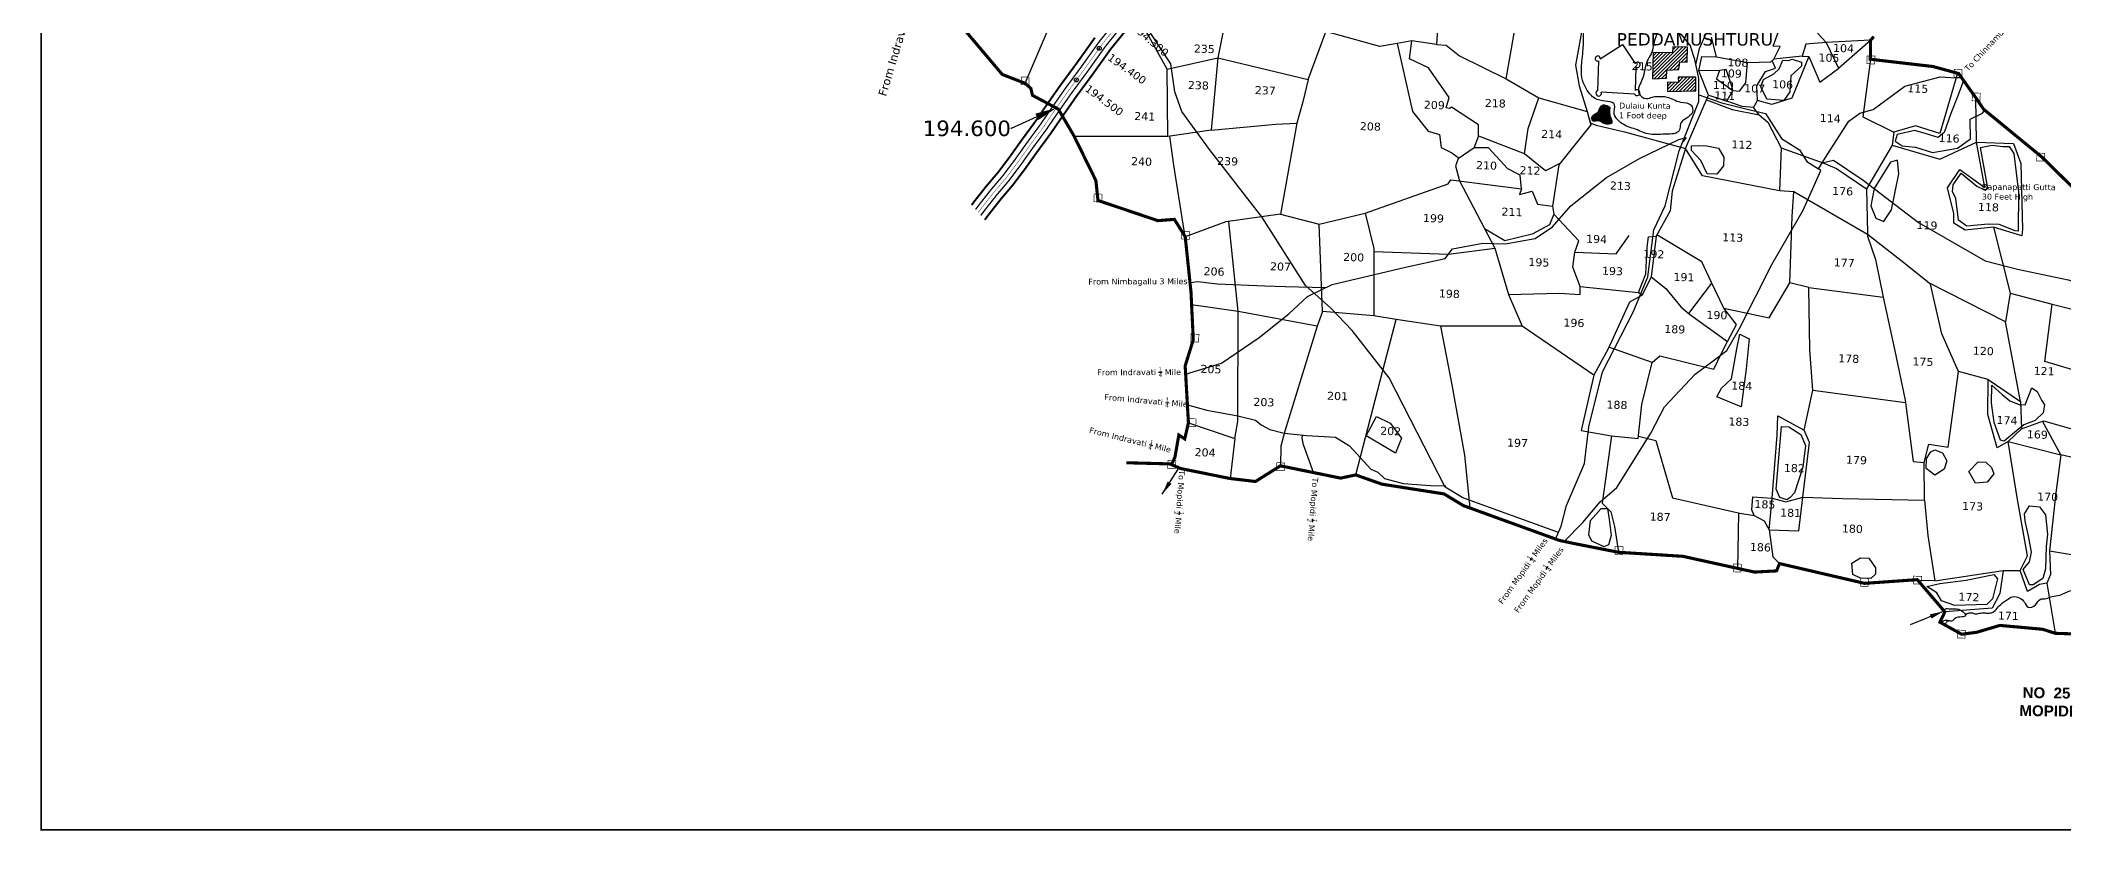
# Model space of a CAD drawing. Header units: inches. Extents: x 739758 to 748078, y 1645904 to 1651338.
# Drawn here: x 739758 to 744959, y 1645904 to 1647935 of the extents above; entities that cross this region are included whole.
import ezdxf
from ezdxf import colors
from ezdxf.entities.mleader import LeaderData, LeaderLine
from ezdxf.enums import TextEntityAlignment as Align
from ezdxf.math import Vec2, Vec3

# ---------------------------------------------------------------- set-up
doc = ezdxf.new("R2010")
doc.units = ezdxf.units.IN
doc.header["$MEASUREMENT"] = 0
doc.header["$PDMODE"] = 32
doc.header["$PDSIZE"] = 10
doc.linetypes.add('ACAD_ISO02W100', pattern=[15, 12, -3])
doc.linetypes.add('HIDDEN2', pattern=[0.1875, 0.125, -0.0625])
for name, color, linetype in [('CANAL1', 1, 'Continuous'), ('CSMark', 72, 'Continuous'), ('HILL', 223, 'Continuous'), ('PLOT', 7, 'Continuous'), ('PLOT NO', 7, 'Continuous'), ('ROADS', 6, 'Continuous'), ('stream', 4, 'Continuous'), ('TANKS-STREAM', 4, 'Continuous'), ('VILLAGE', 30, 'Continuous'), ('VILLAGE BOUNDRY', 5, 'Continuous'), ('VILLAGE STONES', 240, 'Continuous')]:
    doc.layers.add(name, color=color, linetype=linetype)
doc.styles.get("Standard").update_dxf_attribs({"font": 'verdana_0.ttf'})
doc.dimstyles.get("Standard").update_dxf_attribs({"dimtxt": 0.18, "dimasz": 35, "dimexe": 0.18, "dimexo": 0.0625, "dimgap": 0.09, "dimtad": 0, "dimtih": 1, "dimtoh": 1, "dimdec": 4, "dimzin": 0, "dimdsep": 46, "dimtxsty": 'Standard', "dimcen": 0.09, "dimadec": 0, "dimazin": 0, "dimtfac": 1, "dimtdec": 4, "dimtofl": 0, "dimtmove": 0, "dimatfit": 3, "dimfxl": 0, "dimtolj": 1, "dimtzin": 0, "dimarcsym": 0})

msp = doc.modelspace()

# ---------------------------------------------------------------- hatches: boundary and pattern name
at = {"layer": 'stream'}
h = msp.add_hatch(dxfattribs=at)
h.set_pattern_fill('ANSI31', color=256, scale=20, style=0)
edge = h.paths.add_edge_path()
edge.add_spline(control_points=[(743745.6, 1647734), (743746.7, 1647737.4), (743749.5, 1647746.2), (743763.9, 1647748.4), (743765.2, 1647760.9), (743770.4, 1647765.9), (743778.1, 1647772), (743784.7, 1647766.6), (743793.9, 1647763.8), (743790.5, 1647755.4), (743791.6, 1647748.6), (743792.4, 1647741.1), (743795.6, 1647734.7), (743797.3, 1647728.7), (743799, 1647720.8), (743787.6, 1647719.7), (743777.3, 1647719.5), (743769, 1647728.2), (743759, 1647728.6), (743747.9, 1647725.6), (743746.7, 1647732.3), (743746.2, 1647734.9)], knot_values=[0, 0, 0, 0, 10.202386, 26.484492, 33.158618, 44.746459, 47.761311, 61.03143, 65.060048, 73.599193, 80.743042, 87.196646, 95.641911, 101.631518, 107.070782, 115.617121, 127.7962, 139.16977, 147.593401, 158.470819, 165.391292, 165.391292, 165.391292, 165.391292], degree=3, periodic=0)
at = {"layer": 'VILLAGE'}
h = msp.add_hatch(dxfattribs=at)
h.set_pattern_fill('ANSI31', color=256, scale=50, style=0)
h.paths.add_polyline_path([(743972.6, 1647880.3), (743990.9, 1647879.4), (743992.4, 1647917.9), (743954.7, 1647918.5), (743953.2, 1647903.2), (743904, 1647904.1), (743902.2, 1647836.1), (743938.2, 1647838.2), (743939.1, 1647858.8), (743970.3, 1647859.9)])
h.paths.add_polyline_path([(744013.6, 1647840.8), (743968.5, 1647840.4), (743968.9, 1647826.8), (743940.7, 1647827.5), (743940.4, 1647803.8), (744014, 1647805.3)])

# ---------------------------------------------------------------- linework, layer by layer
at = {"color": 3}
for p in [(742479.7, 1647914.6), (742421.1, 1647833.5)]:
    msp.add_point(p, dxfattribs=at)
at = {"layer": 'CANAL1', "color": 5, "const_width": 3.5}
for points in [[(742518.5, 1647979.9), (742480.6, 1647933), (742432.8, 1647866.2), (742391.2, 1647809.8), (742353.2, 1647755.3), (742326, 1647715.6), (742292.7, 1647670.5), (742262.3, 1647627.6), (742243.6, 1647602.9), (742231.4, 1647586.6), (742200.6, 1647550.4), (742169.9, 1647511.4), (742161.7, 1647500.5)], [(742175.2, 1647485.2), (742185.7, 1647499.2), (742216.1, 1647537.8), (742247, 1647574.1), (742259.6, 1647590.9), (742278.4, 1647615.8), (742308.9, 1647658.8), (742342.3, 1647704), (742369.6, 1647743.9), (742407.4, 1647798.1), (742449, 1647854.4), (742496.5, 1647920.9), (742533.8, 1647967)]]:
    msp.add_lwpolyline(points, dxfattribs=at)
at = {"layer": 'CANAL1', "color": 1, "const_width": 5}
for points in [[(742468.6, 1647942.1), (742420.7, 1647875), (742379, 1647818.5), (742340.8, 1647763.8), (742313.8, 1647724.3), (742280.6, 1647679.3), (742250.1, 1647636.5), (742231.7, 1647611.9), (742219.7, 1647596), (742189, 1647559.9), (742158, 1647520.6), (742151.5, 1647511.9)], [(742545.3, 1647957.4), (742508.4, 1647911.8), (742461.1, 1647845.6), (742419.6, 1647789.4), (742382, 1647735.4), (742354.6, 1647695.3), (742321.1, 1647650), (742290.5, 1647607), (742271.6, 1647581.9), (742258.7, 1647564.7), (742227.7, 1647528.3), (742197.6, 1647490.1), (742185.3, 1647473.7)]]:
    msp.add_lwpolyline(points, dxfattribs=at)
at = {"layer": 'CANAL1', "color": 1, "linetype": 'HIDDEN2', "ltscale": 100, "const_width": 1}
msp.add_lwpolyline([(742526.2, 1647973.4), (742488.5, 1647927), (742440.9, 1647860.3), (742399.3, 1647804), (742361.4, 1647749.6), (742334.2, 1647709.8), (742300.8, 1647664.7), (742270.3, 1647621.7), (742251.6, 1647596.9), (742239.2, 1647580.4), (742208.3, 1647544.1), (742177.8, 1647505.3), (742168.4, 1647492.8)], dxfattribs=at)
at = {"layer": 'CSMark', "color": 5, "const_width": 3.91}
msp.add_lwpolyline([(739759.5, 1651139.4), (748075.2, 1651139.4), (748075.2, 1645906.1), (739759.5, 1645906.1)], close=True, dxfattribs=at)
at = {"layer": 'HILL'}
for points in [[(744180.9, 1647816.1), (744187.7, 1647835), (744214.5, 1647849), (744227.8, 1647861.9), (744237.3, 1647884.2), (744251.7, 1647883.7), (744261.6, 1647887), (744285.5, 1647879.5), (744285.1, 1647869.2), (744257.5, 1647843.9), (744255.1, 1647803.3), (744240, 1647780.2), (744196.3, 1647784.2), (744180.9, 1647816.1)], [(744701.7, 1647832.3), (744687.6, 1647792.7), (744669.1, 1647747), (744652, 1647698.7), (744636.6, 1647685.3), (744603.6, 1647695.5), (744576.5, 1647703.8), (744531.4, 1647693.5)], [(744531.4, 1647693.5), (744526.1, 1647675.7), (744543.8, 1647664.3), (744578.6, 1647660.5), (744622.4, 1647646.7), (744686.1, 1647658.4), (744719.4, 1647682.5), (744718.5, 1647733), (744750.5, 1647747.8), (744756.8, 1647755.5)], [(744002.8, 1647664.2), (744019.8, 1647665.2), (744041.9, 1647664.4), (744071.5, 1647657.7), (744085.7, 1647635.1), (744084.4, 1647612.5), (744067.2, 1647591.5), (744043.1, 1647592.3), (744026.7, 1647626.3), (744002.4, 1647651.9), (744002.8, 1647664.2)], [(744673.1, 1647546.6), (744675.2, 1647563.6), (744695.8, 1647593.7), (744735.8, 1647560), (744757.1, 1647550.5), (744764, 1647555.4), (744745.9, 1647660), (744775.5, 1647666.2), (744803.1, 1647662.7), (744819.1, 1647662.1), (744831.3, 1647644.2), (744842.9, 1647545), (744842.6, 1647445.1), (744834.3, 1647445.2), (744793.2, 1647461.7), (744764.9, 1647462.7), (744710.7, 1647457.9), (744688.6, 1647473), (744682.2, 1647528.3), (744673.1, 1647546.6)], [(744496.4, 1647468.8), (744517, 1647499.5), (744535.1, 1647592.5), (744531.7, 1647627.1), (744514.5, 1647622.1), (744472.3, 1647554.5), (744463.3, 1647509.5), (744476.7, 1647478.2), (744496.7, 1647469.2)], [(744797, 1646907.8), (744781, 1646952.6), (744774, 1647003.3), (744775, 1647048.5), (744801.5, 1647024.5), (744821, 1647008.9), (744844.9, 1646998.8), (744860.3, 1646998.3), (744877.8, 1647042.4), (744891.3, 1647032.7), (744902.4, 1647010.7), (744909.7, 1646998.1), (744906.9, 1646977.6), (744885.7, 1646958.3), (744857, 1646946.9), (744823.1, 1646919.2), (744806.7, 1646904.9), (744797, 1646907.8)], [(743164.9, 1646917), (743192.6, 1646968.6), (743227.5, 1646950.9), (743257.1, 1646912.9), (743241.3, 1646874.3), (743165.7, 1646918.5)], [(744219.8, 1646781.8), (744234, 1646942.4), (744252.5, 1646941.7), (744283.2, 1646921.7), (744295.7, 1646894), (744289.1, 1646838.1), (744267.3, 1646771.9), (744256.1, 1646759.9), (744247.2, 1646754.6), (744229.9, 1646759.8), (744219.8, 1646781.8)], [(744628.3, 1646883.1), (744647.6, 1646874.8), (744659.3, 1646854.3), (744651.9, 1646833.4), (744628.2, 1646817.3), (744605.6, 1646835), (744607, 1646860.7), (744617.8, 1646877.3), (744628.3, 1646883.1)], [(744715.5, 1646827.1), (744739.5, 1646851.6), (744759, 1646850.9), (744774, 1646837), (744780.1, 1646820.8), (744762.4, 1646799.8), (744732.5, 1646796.7), (744715.5, 1646827.1)], [(743738.1, 1646663.8), (743742.4, 1646700.7), (743770.3, 1646731.7), (743786.4, 1646732.1), (743790.4, 1646703.7), (743796.2, 1646662.8), (743789.2, 1646638.9), (743778.2, 1646633.1), (743745.8, 1646648.1), (743738.1, 1646663.8)], [(744855.6, 1646574.8), (744871.8, 1646594.8), (744876.7, 1646619.4), (744868.9, 1646661.3), (744859.9, 1646699.7), (744859, 1646718.3), (744871.5, 1646739), (744897.2, 1646736.5), (744912.4, 1646715.4), (744917.4, 1646665.8), (744914.3, 1646634.6), (744912.3, 1646577), (744905.8, 1646552), (744880.6, 1646535.8), (744871.8, 1646536.1), (744855.6, 1646574.8)], [(744417.2, 1646561.9), (744415.1, 1646591.3), (744437.2, 1646605), (744458.2, 1646604.3), (744475.9, 1646579.5), (744475.9, 1646563), (744463.1, 1646551.6), (744436.9, 1646552.5), (744417.2, 1646561.9)], [(744607.6, 1646531.2), (744640.8, 1646538.9), (744709, 1646547.4), (744779.6, 1646562.5), (744789.5, 1646550.8), (744776.4, 1646499.8), (744761.5, 1646485.3), (744679.5, 1646482.5), (744645.5, 1646494.4), (744632.8, 1646514.9), (744607.6, 1646531.2)]]:
    msp.add_lwpolyline(points, dxfattribs=at)
msp.add_spline([(743738.9, 1648013.6), (743745.2, 1648035.4), (743746.4, 1648046.6), (743746.4, 1648057.1), (743743, 1648069.5), (743737.4, 1648086.7), (743733.6, 1648101.4), (743744.5, 1648105.1), (743760.6, 1648097.6), (743765.9, 1648093.5), (743782, 1648086.4), (743798.9, 1648080.4), (743822.6, 1648068.7), (743842.8, 1648052.2), (743845.1, 1648034.2), (743848.5, 1648011), (743875.5, 1647989.6), (743917.9, 1647972.4), (743909, 1647940.2), (743898.9, 1647900.5), (743888.7, 1647882.5), (743882.3, 1647859.6), (743876, 1647835.6), (743867, 1647799.4), (743886.1, 1647785.5), (743901.9, 1647789.6), (743915, 1647791.1), (743939, 1647789.6), (743974.3, 1647776.5), (744001.7, 1647768.2), (744004.7, 1647750.6), (743973.9, 1647719.5), (743971.7, 1647704.9), (743966.8, 1647698.9), (743946.9, 1647694.4), (743922.9, 1647693.6), (743880.5, 1647697.4), (743863.6, 1647704.9), (743826.4, 1647719.5), (743814.4, 1647729.6), (743803.5, 1647745.4), (743804.6, 1647769.7), (743760.3, 1647782.9), (743745, 1647793.4), (743722.6, 1647832.6), (743719.3, 1647863), (743720.8, 1647880.2), (743723.4, 1647906.8), (743724.5, 1647927.8), (743726.8, 1647965.1), (743735.1, 1647990.6), (743740.3, 1648015.7)], degree=3, dxfattribs=at)
at = {"layer": 'PLOT'}
for points in [[(742640.9, 1648499.2), (742860.5, 1648417.6), (742927.1, 1648394.2), (743072.1, 1648298.7), (743159, 1648235.5), (743194, 1648218.8), (743274.7, 1648139.4), (743350, 1647978.3), (743346.6, 1647924.4), (743283.1, 1647933.7), (743236.5, 1647925.5), (743201.3, 1647919.5), (743084, 1647951.8), (743056.9, 1647957.9), (742972.7, 1647993.7), (742850, 1648033.4), (742817.1, 1648063.9), (742750.7, 1648096.5)], [(742289.2, 1647824.8), (742358.9, 1647987.3), (742382.9, 1648189.7)], [(743525.8, 1647835.9), (743548.1, 1647962.8), (743554.9, 1647994.5), (743549.1, 1648096.1), (743550.9, 1648148.2)], [(742818.9, 1648062.2), (742784.9, 1647890.5), (742767.8, 1647704.2), (742656, 1647688.5), (742415.6, 1647687.9)], [(743736.5, 1648051.6), (743704.1, 1647871.5), (743713.6, 1647818.2), (743734, 1647752.6), (743742.2, 1647723.6), (743757.5, 1647717.3), (743830, 1647699.9), (743987.1, 1647657.5), (744045.8, 1647794), (744021.7, 1647856.6), (744028.6, 1647893.9), (744066.7, 1647892.6), (744054, 1647943)], [(744066.7, 1647892.6), (744146, 1647878.6), (744206.3, 1647880.1), (744214.2, 1647886.6), (744230.8, 1647919.5), (744212.3, 1647920.6), (744226.4, 1647958.2), (744225.9, 1647988.1)], [(744265.7, 1647993.9), (744261.4, 1647971.9), (744288.5, 1647981.8), (744321.1, 1647973.5), (744327.1, 1647952.7), (744349, 1647929.3), (744380.7, 1647863.4), (744462.7, 1647935.3), (744349, 1647929.3), (744296.3, 1647925.5), (744287.1, 1647894.9), (744214.2, 1647886.6)], [(742656, 1647688.5), (742654.2, 1647861), (742591.6, 1647973.2)], [(742654.2, 1647861), (742784.9, 1647890.5), (743016.7, 1647834.2), (743062, 1647956.8)], [(743246.1, 1647927.2), (743285.2, 1647752.5), (743325.7, 1647702.2), (743354.2, 1647693.5), (743359.2, 1647659.4), (743386, 1647646.1), (743405.4, 1647632.6)], [(743443.6, 1647659.1), (743454.9, 1647688), (743454.4, 1647718.4), (743385.4, 1647763.5), (743381.2, 1647760), (743371.9, 1647761.4), (743379.5, 1647787.9), (743326, 1647864.8), (743277.4, 1647887.6), (743283.1, 1647933.7)], [(743767.8, 1647887.6), (743824.9, 1647924.6), (743857.8, 1647875.9)], [(743346.6, 1647924.4), (743371.3, 1647923), (743406.3, 1647895), (743525.8, 1647835.9), (743610.1, 1647787.7), (743734, 1647752.6), (743743.7, 1647718.3), (743661.4, 1647615.1), (743644.9, 1647509.1), (743648.8, 1647488.4)], [(743763.2, 1647882.2), (743760.9, 1647805.7)], [(743904, 1647904.1), (743902.2, 1647836.1), (743938.2, 1647838.2), (743939.1, 1647858.8), (743970.3, 1647859.9), (743972.6, 1647880.3), (743990.9, 1647879.4), (743992.4, 1647917.9), (743954.7, 1647918.5), (743953.2, 1647903.2), (743904, 1647904.1)], [(744045.8, 1647794), (744065.7, 1647788.2), (744093.2, 1647779), (744109, 1647806.2), (744126, 1647804.6), (744142.1, 1647825.7), (744146, 1647878.6)], [(744304.5, 1647893.8), (744260.2, 1647786.7), (744209.2, 1647770.4), (744172.5, 1647780.4), (744170.7, 1647818.6), (744193.1, 1647855.4), (744218.6, 1647863.8), (744210.2, 1647883.4)], [(744287.1, 1647894.9), (744304.5, 1647893.8), (744332.6, 1647828), (744381.3, 1647863.9)], [(744462.3, 1647886.6), (744442.8, 1647738.8), (744522.8, 1647699.5), (744518.1, 1647666.2), (744452.5, 1647553.6)], [(743016.7, 1647834.2), (743002.8, 1647776.9), (742987.6, 1647722.5), (742945.7, 1647488.1), (742805.5, 1647468.7), (742700.8, 1647430.4), (742671.5, 1647614.8), (742661.1, 1647689.2)], [(743859.5, 1647866.7), (743857.5, 1647806.6)], [(743940.7, 1647827.5), (743940.4, 1647803.8), (744014, 1647805.3), (744013.6, 1647840.8), (743968.5, 1647840.4), (743968.9, 1647826.8), (743940.7, 1647827.5)], [(744022, 1647858.4), (744074.7, 1647857.9), (744066.8, 1647836), (744109, 1647806.2), (744107.3, 1647815.1), (744091.8, 1647860.4), (744074.7, 1647857.9)], [(744686.1, 1647850.8), (744640.6, 1647696), (744578.4, 1647715.1), (744522.8, 1647699.5)], [(743573.3, 1647643.3), (743582.7, 1647708.9), (743610.1, 1647787.7)], [(743855.8, 1647796.6), (743770.4, 1647801.7)], [(744040.7, 1647782.1), (744106.8, 1647757.4), (744176.4, 1647743.7), (744176.4, 1647743.7), (744161.6, 1647762.2), (744132.8, 1647764.8), (744093.2, 1647779)], [(744161.6, 1647762.2), (744172.5, 1647780.4)], [(744518.1, 1647666.2), (744640.9, 1647629.6), (744735.6, 1647673.2), (744733.2, 1647788)], [(742767.8, 1647704.2), (742934, 1647720.2), (742987.6, 1647722.5)], [(744176.4, 1647743.7), (744198.9, 1647724.9), (744232.7, 1647658.9), (744228.9, 1647548.4), (744030.5, 1647587.1), (743987.1, 1647657.5), (743953, 1647547.5), (743947.7, 1647497.2), (743911.5, 1647431.6), (743898.7, 1647327.5), (743875.4, 1647279.9), (743842.9, 1647262), (743787.9, 1647142.4), (743751.1, 1647074.6), (743718.9, 1646932.6), (743796.7, 1646918.7), (743772.8, 1646746), (743795.2, 1646723.1), (743804.7, 1646685.2), (743814.4, 1646619.4)], [(743664, 1647618.3), (743627.4, 1647599.8), (743573.3, 1647643.3), (743455.4, 1647689.3)], [(744735.6, 1647673.2), (744830.2, 1647670.5), (744849.5, 1647618.9), (744853.5, 1647449.9), (744851.9, 1647432.5), (744778.6, 1647455), (744706.3, 1647447.7), (744676.5, 1647465.7), (744677.3, 1647489.9), (744660.5, 1647555.8), (744692.5, 1647603.6), (744756.3, 1647556.7), (744735.6, 1647673.2)], [(742945.7, 1647488.1), (743045.2, 1647463.1), (743163, 1647491), (743377.1, 1647566.1), (743383.7, 1647576.7), (743565.6, 1647553.5), (743562.2, 1647589.1), (743529.8, 1647604.6), (743480.7, 1647659.3), (743443.6, 1647659.1), (743402.5, 1647630.6), (743395.7, 1647612.3), (743405.9, 1647573.8), (743496.6, 1647400.9), (743532.2, 1647282.3), (743567.5, 1647200.3), (743356.9, 1647200.3), (743243.3, 1647218.1), (743185.9, 1647226.7), (743054, 1647237.9), (743040.4, 1647200.3), (742836.8, 1647238.1), (742717.2, 1647255.1)], [(744232.7, 1647658.9), (744342.5, 1647619.2), (744375.5, 1647606.2), (744452.5, 1647553.6), (744454.8, 1647439.8), (744455, 1647432.1), (744475.7, 1647372.2), (744495.5, 1647275.3), (744524.8, 1647137.3), (744551.7, 1647010.6), (744572.2, 1646853.1), (744600.4, 1646850.1), (744612.4, 1646897.6), (744662, 1646889.7), (744689.2, 1647083.9), (744645.7, 1647180.6), (744616.6, 1647308.2), (744540.4, 1647369), (744454.9, 1647435.9), (744265.9, 1647545.6)], [(743565.6, 1647553.5), (743560.5, 1647538.7), (743593.2, 1647547.9), (743606.5, 1647514.5), (743644.9, 1647509.1)], [(744202.3, 1646676.8), (744210.2, 1646758.4), (744222.4, 1646920.1), (744224.7, 1646970), (744292.4, 1646933.2), (744314.4, 1647035.9), (744307.1, 1647139.6), (744303.8, 1647299.8), (744255.3, 1647311.7), (744261.2, 1647482.4), (744265.9, 1647545.6), (744228.9, 1647548.4)], [(742836.8, 1647238.1), (742812.6, 1647469.7)], [(743054, 1647237.9), (743045.2, 1647463.1)], [(743163, 1647491), (743185.7, 1647400.2), (743185.9, 1647226.7)], [(743532.2, 1647282.3), (743662, 1647285.6), (743716.4, 1647282.2), (743716.6, 1647302.8), (743697.2, 1647352.4), (743702.1, 1647390.8), (743712.9, 1647419.8), (743648.8, 1647488.4), (743637.6, 1647461), (743592.5, 1647436.8), (743522.5, 1647420.1), (743470.3, 1647451)], [(743702.1, 1647390.8), (743808.5, 1647386.7), (743842, 1647433.2)], [(743865.9, 1647286.9), (743885, 1647334.7), (743888.4, 1647403.5), (743891.9, 1647430.2), (743911.5, 1647431.6)], [(743898.7, 1647327.5), (743936.2, 1647297.4), (743975.3, 1647250.3), (743997.3, 1647231.5), (744094.8, 1647161.3), (744118.4, 1647205.2), (744085.9, 1647247), (744054.1, 1647312.9), (744028.6, 1647365.8), (743913.5, 1647435.2)], [(744778.6, 1647455), (744821.7, 1647285.2), (744809.4, 1647212.1)], [(743185.7, 1647392.6), (743377.7, 1647385.9), (743496.6, 1647400.9)], [(743716.6, 1647302.8), (743865.9, 1647286.9), (743875.9, 1647280.9)], [(743995.2, 1647233.3), (744055.1, 1647310.9)], [(744085.9, 1647247), (744201.8, 1647221.9), (744255.3, 1647311.7)], [(744765.2, 1647063.8), (744848.2, 1647006.9), (744809.4, 1647212.1), (744610.9, 1647312.7)], [(744303.8, 1647299.8), (744495.5, 1647275.3)], [(744821.7, 1647285.2), (744929.8, 1647256.9), (745224.3, 1647183.5), (745247.2, 1647039.6), (745239.8, 1647018.8), (745224.5, 1647024.2), (745139.4, 1647047.4), (745014.4, 1647078.5), (744910.9, 1647109.8), (744929.8, 1647256.9)], [(742828.3, 1646912), (742835.9, 1646955.5), (742836.8, 1647238.1)], [(743040.4, 1647200.3), (742956.5, 1646930.3), (742947, 1646892.5), (742945.4, 1646841.6)], [(743139.2, 1646818.2), (743214.2, 1647106.3), (743243.3, 1647218.1)], [(743356.9, 1647200.3), (743386.3, 1647050), (743418.7, 1646868.8), (743432.6, 1646733.3)], [(743751.1, 1647074.6), (743567.5, 1647200.3)], [(743796.7, 1646918.7), (743865.5, 1646912.2), (743874.6, 1646998.9), (743901.4, 1647107.1), (743789.6, 1647146.2)], [(743901.4, 1647107.1), (743921.1, 1647124.4), (744059.9, 1647089.9), (744079.3, 1647131.4), (744094.8, 1647161.3)], [(744126.8, 1647179.7), (744150.6, 1647168.1), (744142.8, 1647090.6), (744130.2, 1646992.8), (744067.3, 1647018.6), (744079.4, 1647041.3), (744104.9, 1647065.2), (744119.3, 1647142.4), (744126.8, 1647179.7)], [(744627.7, 1646546), (744804.1, 1646572.4), (744847.3, 1646572.5), (744866.6, 1646609.9), (744840.7, 1646754.9), (744816.9, 1646904), (744788.6, 1646888), (744764.7, 1646973.2), (744765.2, 1647063.8), (744689.2, 1647083.9)], [(744314.4, 1647035.9), (744552.5, 1647004.2)], [(744848.2, 1647006.9), (744851, 1646936.3), (744816.9, 1646904)], [(742709, 1646951.9), (742828.3, 1646912), (742816, 1646809.1)], [(744851, 1646936.3), (744907.8, 1646957.5), (744982.7, 1646935.4), (745028.6, 1646861.8), (745022.1, 1646853.2), (744952.2, 1646869.5), (744905.2, 1646956.5)], [(744923.2, 1646623.4), (745031.7, 1646605.3), (745079.9, 1646600.6), (745085.5, 1646657.7), (745081.2, 1646684.5), (745102.9, 1646805.7), (745126.3, 1646874.9), (745141.6, 1646870.3), (745145.6, 1646897.4), (745132.5, 1646904.6), (745144.6, 1646943.3), (745114.3, 1646952.8), (745059.5, 1646967.8), (745025.4, 1646857.5), (745063.3, 1646823.5), (745073.3, 1646829.4), (745104.4, 1646810.1), (745120.8, 1646820), (745192.1, 1646765.1), (745222.4, 1646750.2), (745227.1, 1646747.9), (745177.5, 1646759.4), (745104.4, 1646810.1)], [(743866, 1646917.5), (743910.6, 1646906.6), (743953.4, 1646759.4), (744126.6, 1646719.6), (744163.4, 1646713.7), (744189.7, 1646699.9), (744202.3, 1646676.8), (744211.8, 1646607.5), (744228.8, 1646590.3)], [(744163.4, 1646713.7), (744157.8, 1646728.8), (744159.9, 1646761.7), (744210.2, 1646758.4), (744244.9, 1646749), (744289.1, 1646760.9), (744306.2, 1646901.8), (744292.4, 1646933.2)], [(744816.9, 1646904), (744952.2, 1646869.5), (744938.3, 1646765.5), (744923.2, 1646623.4), (744925.2, 1646562.1), (744916.2, 1646540.3), (744897.6, 1646536.8), (744866.6, 1646518.8), (744847.3, 1646572.5)], [(744202.3, 1646676.8), (744278.4, 1646674.7), (744289.1, 1646760.9), (744390.4, 1646757.4), (744601.8, 1646753.3), (744600.4, 1646850.1)], [(744601.8, 1646753.3), (744610.5, 1646662.9), (744627.7, 1646546), (744585.1, 1646546.6)], [(744123.1, 1646720.3), (744121, 1646578)], [(744804.1, 1646572.4), (744795.4, 1646513.5), (744775.1, 1646476.1), (744653.9, 1646466.2)], [(744916.2, 1646540.3), (744937.6, 1646411.1)]]:
    msp.add_lwpolyline(points, dxfattribs=at)
for centre, radius, start, end in [((743761.3, 1647888.5), 6.55, 352.7895, 286.9463), ((743863.7, 1647872.3), 6.89, 233.1668, 148.0953), ((743763.7, 1647799.2), 7.15, 112.972, 21.0967), ((743862.2, 1647800.6), 7.58, 212.4038, 128.12)]:
    msp.add_arc(centre, radius, start, end, dxfattribs=at)
at = {"layer": 'ROADS'}
for points in [[(744013.9, 1647871.9), (744022.6, 1647914.7), (744062.2, 1648003.4), (744083, 1648023.8), (744174.1, 1648039.3), (744215.9, 1648027), (744234.8, 1648008.9), (744250.6, 1648003.2), (744265.7, 1648008.3), (744287.9, 1648013), (744299.5, 1648048.9), (744427.4, 1648082.7)], [(743879.4, 1648061.1), (743922.7, 1647987.1), (743975.5, 1647950.3), (744000.2, 1647920.1)], [(743660.2, 1646669.8), (743542.1, 1646713.2), (743414.5, 1646759.3), (743369.1, 1646787.1), (743224.8, 1647067.9), (743130.1, 1647189), (743075.4, 1647246.9), (743010, 1647305.3), (742897.4, 1647481.4), (742763, 1647655), (742692.2, 1647752.6), (742673.8, 1647803.1), (742663.9, 1647875), (742583.7, 1647995.6)], [(743653.2, 1646653.4), (743667.3, 1646686.3), (743681, 1646739.9), (743727.4, 1646847.4), (743738.8, 1646941.7), (743774, 1647083.1), (743852.8, 1647236.4), (743890.4, 1647327.3), (743905.9, 1647448.2), (743934.7, 1647510), (743970.9, 1647651.4), (744021.6, 1647778.3), (744021.5, 1647837), (744010.8, 1647885.8), (744000.2, 1647920.1)], [(744021.6, 1647794.9), (744080.7, 1647774.8), (744142.4, 1647758.8), (744193, 1647746.8), (744234, 1647683.1), (744280.4, 1647653.7), (744299.4, 1647624.2), (744328.7, 1647605.2), (744351.5, 1647641), (744406.9, 1647727.6), (744435.4, 1647747.8), (744469.2, 1647757.9), (744551, 1647817.4), (744641.9, 1647841.1), (744682.5, 1647838.7), (744696.7, 1647839.4)], [(742701.9, 1647077), (742793.7, 1647105.7), (742891.1, 1647171.4), (742966.8, 1647232.1), (743015.2, 1647276.8), (743078.5, 1647307.6), (743267.4, 1647352.6), (743369, 1647374.4), (743387.9, 1647399.5), (743466.1, 1647413.8), (743523.7, 1647411.8), (743600.9, 1647426.2), (743645.1, 1647455.6), (743691.8, 1647509.6), (743783.8, 1647582.6), (743868.4, 1647631.7), (743969.9, 1647680.2), (743989.1, 1647685.2), (743980.1, 1647674.3)], [(744338.5, 1647620.6), (744367.5, 1647627.1), (744444, 1647576.1), (744586.5, 1647467.2), (744757.6, 1647368.8), (744840.3, 1647347.4), (744971.1, 1647319.8), (745094.5, 1647286.2), (745207.5, 1647233), (745329.3, 1647167.1), (745418.5, 1647127.5), (745539.7, 1647087.8), (745595.2, 1647071), (745610.9, 1647078.2), (745644.8, 1647086.5)], [(743675.1, 1646647.2), (743723.2, 1646696.2), (743767.8, 1646749.3), (743810.2, 1646785.9), (743898.3, 1646925.5), (743933.1, 1646992.8), (744011.6, 1647077.6), (744058.1, 1647111.5), (744093.4, 1647137.6), (744125.8, 1647194.7), (744208.6, 1647359.2), (744289.5, 1647498.5), (744335.2, 1647600.9), (744328.7, 1647605.2)], [(743061.3, 1647299.2), (742957.9, 1647301.9), (742905.4, 1647303.7), (742783.1, 1647308.9), (742733.4, 1647314.2), (742713.2, 1647312.1)], [(742706.4, 1646998.1), (742756.1, 1646984.5), (742836, 1646970.3), (742881.3, 1646958.6), (742895.9, 1646946.8), (742918.1, 1646934.7), (742955.3, 1646925.3), (743013.3, 1646919.6), (743086.8, 1646915.6), (743123.1, 1646892.7), (743177.7, 1646833.2), (743195.9, 1646825.4), (743213.4, 1646808.8), (743260.8, 1646796.4), (743331.2, 1646791.4), (743371, 1646790.1)], [(743031, 1646824.1), (743004.8, 1646895.2), (743001.2, 1646912.8), (743002, 1646920.7)]]:
    msp.add_lwpolyline(points, dxfattribs=at)
at = {"layer": 'stream'}
msp.add_spline([(743745.6, 1647734), (743750.1, 1647743.1), (743763.5, 1647752.4), (743765.5, 1647758.8), (743772.8, 1647767.8), (743775.3, 1647769.5), (743788, 1647765.8), (743791.6, 1647763.9), (743791.3, 1647755.4), (743791.6, 1647748.2), (743792.7, 1647741.9), (743795.6, 1647734), (743797.3, 1647728.2), (743797.6, 1647722.8), (743789.6, 1647720), (743777.5, 1647721.2), (743767.8, 1647727.3), (743759.4, 1647728.1), (743748.6, 1647728.4), (743746.2, 1647734.9)], degree=3, dxfattribs=at)
at = {"layer": 'TANKS-STREAM'}
for points in [[(744706.5, 1646459.5), (744725.2, 1646463.4), (744730.8, 1646461.2), (744739.1, 1646461.9), (744752, 1646463.5), (744763.3, 1646463.1), (744773.6, 1646463.8), (744796.5, 1646484.7), (744814.9, 1646497.9), (744827, 1646505.2), (744846.5, 1646501.5), (744858.4, 1646490.8), (744867.8, 1646478.6), (744887, 1646484.2), (744899.4, 1646498.7), (744914.4, 1646500.2), (744930, 1646505.9), (744948.6, 1646508.8), (744961.7, 1646514.6), (744984.1, 1646522.5)], [(744651.4, 1646469.2), (744657.7, 1646475), (744664.3, 1646474.2), (744672.6, 1646474), (744677.7, 1646473.8), (744690, 1646472.8), (744699.1, 1646467.4), (744706.1, 1646460.5), (744707, 1646457.3), (744697.6, 1646453.5), (744678.9, 1646448.5), (744671, 1646442.6), (744660.7, 1646442.4), (744655.3, 1646436.5), (744644.9, 1646437.6), (744659.7, 1646444.5), (744663.2, 1646441.8)]]:
    msp.add_spline(points, degree=3, dxfattribs=at)
at = {"layer": 'VILLAGE BOUNDRY', "linetype": 'ACAD_ISO02W100', "ltscale": 2, "const_width": 8}
for points in [[(744996.4, 1646409.1), (744937.6, 1646411.1), (744905.2, 1646421.5), (744795.2, 1646431.4), (744736.2, 1646413.9), (744697.1, 1646408.6), (744641.1, 1646439.7), (744653.9, 1646466.2), (744583, 1646549), (744447.3, 1646539.5), (744228.8, 1646590.3), (744221.1, 1646571.5), (744164.3, 1646568.5), (743980.1, 1646609), (743814.4, 1646619.4), (743703.4, 1646641.3), (743663.3, 1646649.7), (743416.2, 1646739.2), (743366.1, 1646769.4), (743206.3, 1646794.5), (743139.2, 1646818.2), (743100.3, 1646810), (742945.4, 1646841.6), (742881.4, 1646801.3), (742815.4, 1646809.1), (742689.2, 1646834.6), (742665.8, 1646844.6), (742674.3, 1646863.8), (742684.4, 1646920.8), (742699.5, 1646910.8), (742709, 1646951.9), (742701.4, 1647086), (742700.5, 1647098.1), (742721.5, 1647165.6), (742715.6, 1647288.4), (742700.8, 1647430.4), (742672.9, 1647475.1), (742630.3, 1647471.8), (742476.4, 1647523.7), (742471.1, 1647574.9), (742414.2, 1647690.6), (742374.5, 1647758.6), (742308.1, 1647793.8), (742303.9, 1647811.7), (742289.2, 1647824.8), (742230.4, 1647847.5), (742134.7, 1647960.7)], [(744471, 1647944.7), (744462.7, 1647935.3), (744462.3, 1647886.6), (744623.1, 1647868), (744686.1, 1647850.8), (744689.2, 1647850), (744733.2, 1647788), (744753.2, 1647758.4), (744903, 1647635.5), (745022, 1647518.6)], [(742666.2, 1646846.4), (742549.3, 1646849.5)]]:
    msp.add_lwpolyline(points, dxfattribs=at)
at = {"layer": 'VILLAGE STONES', "const_width": 1.62}
for points in [[(744453.8, 1647895.4), (744474.1, 1647894.7), (744473.4, 1647874.5), (744453.2, 1647875.2)], [(742279.3, 1647841.3), (742299.5, 1647840.6), (742298.8, 1647820.4), (742278.6, 1647821.1)], [(744678.1, 1647860.5), (744698.3, 1647859.8), (744697.6, 1647839.6), (744677.4, 1647840.3)], [(744724.6, 1647800.1), (744744.8, 1647799.4), (744744.1, 1647779.2), (744723.9, 1647779.9)], [(744890.7, 1647645.6), (744910.9, 1647644.9), (744910.2, 1647624.7), (744890, 1647625.4)], [(742466.7, 1647540.5), (742486.9, 1647539.8), (742486.2, 1647519.6), (742466, 1647520.3)], [(742692, 1647444.6), (742712.2, 1647443.9), (742711.5, 1647423.7), (742691.3, 1647424.4)], [(742715.8, 1647180.4), (742736, 1647179.7), (742735.3, 1647159.5), (742715.1, 1647160.2)], [(742708.4, 1646962.9), (742728.6, 1646962.3), (742727.9, 1646942), (742707.7, 1646942.7)], [(742656.5, 1646855.6), (742676.7, 1646854.9), (742676, 1646834.7), (742655.8, 1646835.4)], [(742936.3, 1646849.7), (742956.5, 1646849), (742955.8, 1646828.8), (742935.6, 1646829.5)], [(743806.1, 1646634.2), (743826.3, 1646633.5), (743825.6, 1646613.3), (743805.4, 1646614)], [(744110.3, 1646589.4), (744130.5, 1646588.7), (744129.8, 1646568.5), (744109.6, 1646569.2)], [(744436.9, 1646552.5), (744457.1, 1646551.8), (744456.4, 1646531.6), (744436.2, 1646532.3)], [(744574, 1646558.1), (744594.2, 1646557.4), (744593.6, 1646537.2), (744573.3, 1646537.9)], [(744686.1, 1646419.4), (744706.4, 1646418.8), (744705.7, 1646398.5), (744685.5, 1646399.2)]]:
    msp.add_lwpolyline(points, close=True, dxfattribs=at)

# ---------------------------------------------------------------- texts
at = {"layer": 'CSMark', "color": 1}
for s, rotation, p in [('194.300', 319.1637, (742568.5, 1647973.5)), ('194.400', 324.4492, (742505.1, 1647895)), ('194.500', 323.5486, (742447.2, 1647814.9))]:
    msp.add_text(s, height=20, rotation=rotation, dxfattribs=at).set_placement(p, align=Align.MIDDLE_LEFT)
at = {"layer": 'PLOT NO'}
for s, p in [('235', (742749.9, 1647913.5)), ('104', (744393.3, 1647915)), ('215', (743875.9, 1647868.8)), ('108', (744121.8, 1647878.4)), ('105', (744355.9, 1647890.5)), ('238', (742734.6, 1647819.7)), ('110', (744084.3, 1647820)), ('109', (744104.9, 1647850.2)), ('107', (744164.8, 1647811.6)), ('106', (744236.7, 1647822)), ('115', (744584.3, 1647811.2)), ('237', (742906.6, 1647806.6)), ('209', (743341.3, 1647769.1)), ('218', (743498, 1647773.6)), ('111', (744088, 1647793.1)), ('241', (742596.7, 1647739.9)), ('208', (743176.8, 1647714)), ('114', (744359.3, 1647735)), ('214', (743643, 1647694)), ('112', (744132.1, 1647667.1)), ('116', (744664.9, 1647683.4)), ('240', (742588.5, 1647623.9)), ('239', (742809.8, 1647624.6)), ('210', (743475.5, 1647613.8)), ('212', (743587.3, 1647600.7)), ('213', (743819.7, 1647561.4)), ('176', (744391.1, 1647547.6)), ('118', (744765.9, 1647506.5)), ('199', (743339.1, 1647477.9)), ('211', (743540.9, 1647494.2)), ('119', (744607.9, 1647459.9)), ('194', (743758.4, 1647424.5)), ('113', (744108.5, 1647428.5)), ('206', (742775, 1647341.1)), ('207', (742945.8, 1647353.8)), ('200', (743133.9, 1647377.8)), ('195', (743610.1, 1647364.7)), ('193', (743799.3, 1647342.3)), ('192', (743905.8, 1647386)), ('177', (744395.1, 1647363.7)), ('191', (743983.1, 1647326.7)), ('198', (743379.9, 1647284)), ('196', (743700.1, 1647209.2)), ('189', (743959.5, 1647192.7)), ('190', (744067.8, 1647229.1)), ('120', (744752.8, 1647136.8)), ('205', (742766.9, 1647090.2)), ('178', (744406.8, 1647117.2)), ('175', (744597.5, 1647109.2)), ('121', (744909.1, 1647085.2)), ('184', (744131.6, 1647047.3)), ('203', (742903, 1647005.3)), ('201', (743092.5, 1647021)), ('188', (743810.8, 1646998.5)), ('202', (743228.9, 1646930.9)), ('183', (744124.3, 1646954.9)), ('174', (744813.7, 1646958.7)), ('204', (742751.9, 1646876.1)), ('197', (743555.2, 1646900.7)), ('169', (744891.7, 1646922.1)), ('182', (744266.9, 1646835.8)), ('179', (744426.7, 1646856.6)), ('185', (744191.2, 1646742.6)), ('181', (744257.4, 1646720.8)), ('173', (744725.3, 1646737.8)), ('170', (744918.1, 1646762.1)), ('187', (743921.9, 1646710.6)), ('180', (744416.1, 1646679.9)), ('186', (744179.7, 1646632.4)), ('172', (744715.8, 1646504.5)), ('171', (744817.1, 1646456.2))]:
    msp.add_text(s, height=20.58, rotation=358.0488, dxfattribs=at).set_placement(p, align=Align.MIDDLE_CENTER)
at = {"layer": 'ROADS', "insert": (741911, 1647795.9), "char_height": 21.22, "width": 423.625, "attachment_point": 1, "rotation": 73.1944}
msp.add_mtext('\\A1;From Indravati 1 Mile', dxfattribs=at)
at = {"layer": 'ROADS', "color": 0, "char_height": 15, "width": 423.625, "attachment_point": 1}
for s, insert, rotation in [('\\A1;To Chinnamushturu {\\H0.7x;\\S1/4;} Mile ', (744698.9, 1647867.9), 46.9641), ('\\A1;From Nimbagallu 3 Miles', (742451.5, 1647322.6), 0.2032), ('\\A1;From Indravati {\\H0.7x;\\S1/4;} Mile', (742474.5, 1647094.4), 0.2032), ('\\A1;From Indravati {\\H0.7x;\\S1/4;} Mile', (742493.9, 1647031.3), 354.9017), ('\\A1;From Indravati {\\H0.7x;\\S1/4;} Mile', (742457.7, 1646946.1), 346.1821), ('\\A1;To Mopidi {\\H0.7x;\\S1/2;} Mile', (742705.2, 1646829.4), 265.7673), ('\\A1;To Mopidi {\\H0.7x;\\S1/2;} Mile', (743048, 1646810.5), 265.7673), ('\\A1;From Mopidi {\\H0.7x;\\S1/4;} Miles', (743500, 1646496.3), 54.4187), ('\\A1;From Mopidi {\\H0.7x;\\S1/4;} Miles', (743540.8, 1646473.8), 54.4187)]:
    msp.add_mtext(s, dxfattribs=dict(at, insert=insert, rotation=rotation))
at = {"layer": 'VILLAGE', "insert": (743810, 1647953.8), "char_height": 31.829, "width": 354.096, "attachment_point": 1}
msp.add_mtext('PEDDAMUSHTURU', dxfattribs=at)
at = {"layer": 'VILLAGE STONES', "color": 0, "char_height": 15, "attachment_point": 1, "rotation": 359.6079}
for s, insert, width in [('\\A1;Dulaiu Kunta\\P1 Foot deep', (743816.3, 1647775), 187.113), ('\\A1;Bapanapatti Gutta\\P30 Feet High', (744749.1, 1647566.3), 284.621)]:
    msp.add_mtext(s, dxfattribs=dict(at, insert=insert, width=width))
at = {"layer": 'VILLAGE STONES', "insert": (744915.4, 1646271.9), "char_height": 27.78, "width": 386.533, "attachment_point": 2, "rotation": 359.2473}
msp.add_mtext('\\A1;{\\fArial|b1|i0|c0|p34;NO  25\\PMOPIDI}', dxfattribs=at)

# ---------------------------------------------------------------- leaders
at = {"layer": 'TANKS-STREAM', "color": 5}
for points in [[(742641.7, 1646768.9), (742683, 1646833.4)], [(744649.9, 1646467.4), (744564.4, 1646433)]]:
    msp.add_leader(points, dimstyle='Standard', override={"dimgap": 0.09, "dimtad": 0}, dxfattribs=at)
at = {"layer": 'VILLAGE STONES', "color": 5}
ml = msp.add_multileader_mtext('Standard', dxfattribs=at)
ml.set_content('194.600', color=5)
ml.set_leader_properties()
ml.build(insert=Vec2(0, 0))
ml.multileader.update_dxf_attribs({"dogleg_length": 0.36, "arrow_head_size": 55})
ctx = ml.context
ctx.base_point, ctx.char_height, ctx.arrow_head_size, ctx.landing_gap_size, ctx.plane_origin = Vec3(742033.8, 1647708.8), 40, 55, 0.09, Vec3(742135.3, 1647328.7)
ctx.text_align_type = 2
notes = []
notes.append((ctx, [(1, (1, 1, 0), (742253.1, 1647708.8), (-1, 0), 0.36, [(0, [(742369.5, 1647761.3)], 0, [])])]))
ctx.mtext.insert, ctx.mtext.alignment, ctx.mtext.flow_direction = Vec3(742252.7, 1647729.2), 3, 5
for ctx, leaders in notes:
    for number, flags, end, landing, length, lines in leaders:
        leader = LeaderData()
        leader.index, (leader.has_last_leader_line, leader.has_dogleg_vector, leader.attachment_direction) = number, flags
        leader.last_leader_point, leader.dogleg_vector, leader.dogleg_length = Vec3(end), Vec3(landing), length
        for number, points, colour, breaks in lines:
            line = LeaderLine()
            line.index, line.vertices, line.color, line.breaks = number, Vec3.list(points), colors.encode_raw_color(colour), breaks
            leader.lines.append(line)
        ctx.leaders.append(leader)

doc.saveas('drawing.dxf')
